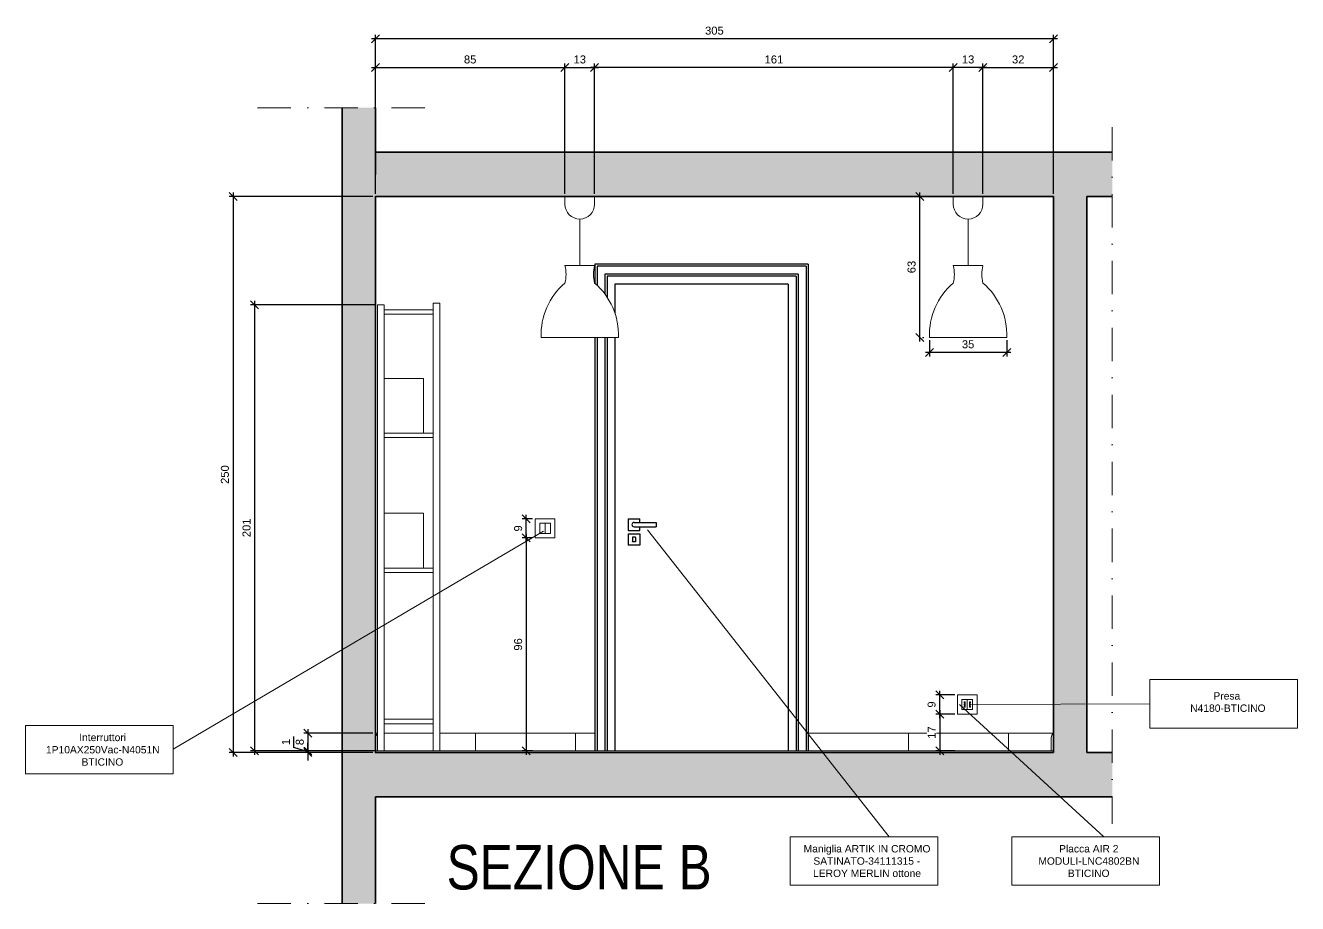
# Model space of a CAD drawing. Header units: millimetres. Extents: x 1232 to 3760, y 1413 to 4733.
# Drawn here: x 2501 to 3073, y 4338 to 4733 of the extents above; entities that cross this region are included whole.
import ezdxf

# ---------------------------------------------------------------- set-up
doc = ezdxf.new("R2010")
doc.units = ezdxf.units.MM
doc.linetypes.add('DASHDOT', pattern=[1, 0.5, -0.25, 0, -0.25])
for name, color, linetype, lineweight in [('A-ANNO-DIMS', 3, 'Continuous', 18), ('A-ANNO-SYMB', 3, 'Continuous', 18), ('A-ANNO-TEXT', 3, 'Continuous', 18), ('A-DOOR-FULL', 2, 'Continuous', 25), ('A-FURN', 8, 'Continuous', 18), ('A-SECT C-MCUT', 9, 'Continuous', 20), ('A-SECT-MCUT', 1, 'Continuous', 35), ('A-WALL-STUD', 4, 'Continuous', 18)]:
    doc.layers.add(name, color=color, linetype=linetype, lineweight=lineweight)
doc.layers.add('G-ANNO-TEXT', color=3, linetype='Continuous')
doc.styles.add('ARIAL', font='arial.ttf')
doc.styles.add('E-ROMANS', font='romans.shx', dxfattribs={"width": 0.8})
doc.styles.get("Standard").update_dxf_attribs({"font": 'arial.ttf'})
doc.dimstyles.new('giulia', dxfattribs={"dimtxt": 3.6, "dimasz": 3.6, "dimexe": 1.8, "dimexo": 1.2, "dimgap": 1.8, "dimtad": 1, "dimdec": 0, "dimzin": 1, "dimdsep": 46, "dimtxsty": 'ARIAL', "dimblk": 'OBLIQUE', "dimcen": 1.8, "dimdle": 1.8, "dimclrt": 256, "dimadec": 0, "dimazin": 0, "dimtfac": 1, "dimtdec": 0, "dimtmove": 1, "dimatfit": 3, "dimldrblk": 'OPEN90', "dimfxl": 1, "dimtfill": 1, "dimarcsym": 0})

# ---------------------------------------------------------------- blocks, each defined once
blk = doc.blocks.new('_Oblique')
at = {"color": 0, "linetype": 'ByBlock', "lineweight": -2}
blk.add_line((-0.5, -0.5), (0.5, 0.5), dxfattribs=at)
blk = doc.blocks.new('*D39')
at = {"layer": 'A-ANNO-DIMS', "color": 0, "lineweight": -2, "transparency": 16777216}
for p, q in [((2657.2, 4655.94), (2592.54, 4655.94)), ((2594.34, 4657.74), (2594.34, 4404.14)), ((2657.2, 4405.94), (2592.54, 4405.94))]:
    blk.add_line(p, q, dxfattribs=at)
at = {"layer": 'A-ANNO-DIMS', "color": 0, "lineweight": -2, "transparency": 16777216, "xscale": 3.6, "yscale": 3.6, "zscale": 3.6}
for p, rotation in [((2594.34, 4655.94), 90), ((2594.34, 4405.94), 270)]:
    blk.add_blockref('_Oblique', p, dxfattribs=dict(at, rotation=rotation))
at = {"layer": 'A-ANNO-DIMS', "transparency": 16777216, "insert": (2590.7, 4530.94), "char_height": 3.6, "attachment_point": 5, "rotation": 90, "style": 'ARIAL', "bg_fill": 3, "box_fill_scale": 1.1, "bg_fill_color": 256, "bg_fill_true_color": 13158600, "bg_fill_transparency": 0}
blk.add_mtext('250', dxfattribs=at)
blk = doc.blocks.new('_Open90')
at = {"color": 0, "linetype": 'ByBlock', "lineweight": -2}
for p, q in [((0, 0), (-1, 0)), ((-0.5, 0.5), (0, 0)), ((0, 0), (-0.5, -0.5))]:
    blk.add_line(p, q, dxfattribs=at)
blk = doc.blocks.new('*D40')
at = {"layer": 'A-ANNO-DIMS', "color": 0, "lineweight": -2, "transparency": 16777216}
for p, q in [((2621.73, 4408.18), (2621.73, 4413.11)), ((2628.04, 4406.29), (2621.73, 4408.18)), ((2657.2, 4406.63), (2626.24, 4406.63)), ((2628.04, 4406.63), (2628.04, 4410.23)), ((2628.04, 4406.63), (2628.04, 4405.94)), ((2628.04, 4406.63), (2628.04, 4405.94)), ((2657.2, 4405.94), (2626.24, 4405.94)), ((2628.04, 4405.94), (2628.04, 4402.34))]:
    blk.add_line(p, q, dxfattribs=at)
at = {"layer": 'A-ANNO-DIMS', "color": 0, "lineweight": -2, "transparency": 16777216, "xscale": 3.6, "yscale": 3.6, "zscale": 3.6}
for p, rotation in [((2628.04, 4406.63), 270), ((2628.04, 4405.94), 90)]:
    blk.add_blockref('_Oblique', p, dxfattribs=dict(at, rotation=rotation))
at = {"layer": 'A-ANNO-DIMS', "transparency": 16777216, "insert": (2618.13, 4410.64), "char_height": 3.6, "attachment_point": 5, "rotation": 90, "style": 'ARIAL', "bg_fill": 3, "box_fill_scale": 1.1, "bg_fill_color": 256, "bg_fill_true_color": 13158600, "bg_fill_transparency": 0}
blk.add_mtext('1', dxfattribs=at)
blk = doc.blocks.new('*D41')
at = {"layer": 'A-ANNO-DIMS', "color": 0, "lineweight": -2, "transparency": 16777216}
for p, q in [((2657.2, 4414.64), (2626.24, 4414.64)), ((2628.04, 4416.44), (2628.04, 4404.84)), ((2657.2, 4406.64), (2626.24, 4406.64))]:
    blk.add_line(p, q, dxfattribs=at)
at = {"layer": 'A-ANNO-DIMS', "color": 0, "lineweight": -2, "transparency": 16777216, "xscale": 3.6, "yscale": 3.6, "zscale": 3.6}
for p, rotation in [((2628.04, 4414.64), 90), ((2628.04, 4406.64), 270)]:
    blk.add_blockref('_Oblique', p, dxfattribs=dict(at, rotation=rotation))
at = {"layer": 'A-ANNO-DIMS', "transparency": 16777216, "insert": (2624.4, 4410.64), "char_height": 3.6, "attachment_point": 5, "rotation": 90, "style": 'ARIAL', "bg_fill": 3, "box_fill_scale": 1.1, "bg_fill_color": 256, "bg_fill_true_color": 13158600, "bg_fill_transparency": 0}
blk.add_mtext('8', dxfattribs=at)
blk = doc.blocks.new('*D42')
at = {"layer": 'A-ANNO-DIMS', "color": 0, "lineweight": -2, "transparency": 16777216}
for p, q in [((2912.26, 4425.04), (2912.26, 4404.84)), ((2919.07, 4423.24), (2910.46, 4423.24)), ((2919.07, 4406.64), (2910.46, 4406.64))]:
    blk.add_line(p, q, dxfattribs=at)
at = {"layer": 'A-ANNO-DIMS', "color": 0, "lineweight": -2, "transparency": 16777216, "xscale": 3.6, "yscale": 3.6, "zscale": 3.6}
for p, rotation in [((2912.26, 4423.24), 90), ((2912.26, 4406.64), 270)]:
    blk.add_blockref('_Oblique', p, dxfattribs=dict(at, rotation=rotation))
at = {"layer": 'A-ANNO-DIMS', "transparency": 16777216, "insert": (2908.65, 4414.94), "char_height": 3.6, "attachment_point": 5, "rotation": 90, "style": 'ARIAL', "bg_fill": 3, "box_fill_scale": 1.1, "bg_fill_color": 256, "bg_fill_true_color": 13158600, "bg_fill_transparency": 0}
blk.add_mtext('17', dxfattribs=at)
blk = doc.blocks.new('*D43')
at = {"layer": 'A-ANNO-DIMS', "color": 0, "lineweight": -2, "transparency": 16777216}
for p, q in [((2919.07, 4431.84), (2910.46, 4431.84)), ((2912.26, 4421.44), (2912.26, 4433.64)), ((2919.07, 4423.24), (2910.46, 4423.24))]:
    blk.add_line(p, q, dxfattribs=at)
at = {"layer": 'A-ANNO-DIMS', "color": 0, "lineweight": -2, "transparency": 16777216, "xscale": 3.6, "yscale": 3.6, "zscale": 3.6}
for p, rotation in [((2912.26, 4431.84), 90), ((2912.26, 4423.24), 270)]:
    blk.add_blockref('_Oblique', p, dxfattribs=dict(at, rotation=rotation))
at = {"layer": 'A-ANNO-DIMS', "transparency": 16777216, "insert": (2908.62, 4427.54), "char_height": 3.6, "attachment_point": 5, "rotation": 90, "style": 'ARIAL', "bg_fill": 3, "box_fill_scale": 1.1, "bg_fill_color": 256, "bg_fill_true_color": 13158600, "bg_fill_transparency": 0}
blk.add_mtext('9', dxfattribs=at)
blk = doc.blocks.new('*D46')
at = {"layer": 'A-ANNO-DIMS', "color": 0, "lineweight": -2, "transparency": 16777216}
for p, q in [((2658.2, 4607.34), (2602.28, 4607.34)), ((2604.08, 4609.14), (2604.08, 4404.84)), ((2658.2, 4406.64), (2602.28, 4406.64))]:
    blk.add_line(p, q, dxfattribs=at)
at = {"layer": 'A-ANNO-DIMS', "color": 0, "lineweight": -2, "transparency": 16777216, "xscale": 3.6, "yscale": 3.6, "zscale": 3.6}
for p, rotation in [((2604.08, 4607.34), 90), ((2604.08, 4406.64), 270)]:
    blk.add_blockref('_Oblique', p, dxfattribs=dict(at, rotation=rotation))
at = {"layer": 'A-ANNO-DIMS', "transparency": 16777216, "insert": (2600.44, 4506.99), "char_height": 3.6, "attachment_point": 5, "rotation": 90, "style": 'ARIAL', "bg_fill": 3, "box_fill_scale": 1.1, "bg_fill_color": 256, "bg_fill_true_color": 13158600, "bg_fill_transparency": 0}
blk.add_mtext('201', dxfattribs=at)
blk = doc.blocks.new('*D47')
at = {"layer": 'A-ANNO-DIMS', "color": 0, "lineweight": -2, "transparency": 16777216}
for p, q in [((2965.2, 4726.94), (2656.6, 4726.94)), ((2658.4, 4657.14), (2658.4, 4728.74)), ((2963.4, 4657.14), (2963.4, 4728.74))]:
    blk.add_line(p, q, dxfattribs=at)
at = {"layer": 'A-ANNO-DIMS', "color": 0, "lineweight": -2, "transparency": 16777216, "xscale": 3.6, "yscale": 3.6, "zscale": 3.6, "rotation": 180}
blk.add_blockref('_Oblique', (2658.4, 4726.94), dxfattribs=at)
at = {"layer": 'A-ANNO-DIMS', "color": 0, "lineweight": -2, "transparency": 16777216, "xscale": 3.6, "yscale": 3.6, "zscale": 3.6}
blk.add_blockref('_Oblique', (2963.4, 4726.94), dxfattribs=at)
at = {"layer": 'A-ANNO-DIMS', "transparency": 16777216, "insert": (2810.9, 4730.58), "char_height": 3.6, "attachment_point": 5, "style": 'ARIAL', "bg_fill": 3, "box_fill_scale": 1.1, "bg_fill_color": 256, "bg_fill_true_color": 13158600, "bg_fill_transparency": 0}
blk.add_mtext('305', dxfattribs=at)
blk = doc.blocks.new('*D48')
at = {"layer": 'A-ANNO-DIMS', "color": 0, "lineweight": -2, "transparency": 16777216}
for p, q in [((2658.4, 4657.14), (2658.4, 4715.78)), ((2743.65, 4657.14), (2743.65, 4715.78)), ((2656.6, 4713.98), (2745.45, 4713.98))]:
    blk.add_line(p, q, dxfattribs=at)
at = {"layer": 'A-ANNO-DIMS', "color": 0, "lineweight": -2, "transparency": 16777216, "xscale": 3.6, "yscale": 3.6, "zscale": 3.6, "rotation": 180}
blk.add_blockref('_Oblique', (2658.4, 4713.98), dxfattribs=at)
at = {"layer": 'A-ANNO-DIMS', "color": 0, "lineweight": -2, "transparency": 16777216, "xscale": 3.6, "yscale": 3.6, "zscale": 3.6}
blk.add_blockref('_Oblique', (2743.65, 4713.98), dxfattribs=at)
at = {"layer": 'A-ANNO-DIMS', "transparency": 16777216, "insert": (2701.03, 4717.62), "char_height": 3.6, "attachment_point": 5, "style": 'ARIAL', "bg_fill": 3, "box_fill_scale": 1.1, "bg_fill_color": 256, "bg_fill_true_color": 13158600, "bg_fill_transparency": 0}
blk.add_mtext('85', dxfattribs=at)
blk = doc.blocks.new('*D49')
at = {"layer": 'A-ANNO-DIMS', "color": 0, "lineweight": -2, "transparency": 16777216}
for p, q in [((2743.65, 4657.14), (2743.65, 4715.78)), ((2757.02, 4657.14), (2757.02, 4715.78)), ((2741.85, 4713.98), (2758.82, 4713.98))]:
    blk.add_line(p, q, dxfattribs=at)
at = {"layer": 'A-ANNO-DIMS', "color": 0, "lineweight": -2, "transparency": 16777216, "xscale": 3.6, "yscale": 3.6, "zscale": 3.6, "rotation": 180}
blk.add_blockref('_Oblique', (2743.65, 4713.98), dxfattribs=at)
at = {"layer": 'A-ANNO-DIMS', "color": 0, "lineweight": -2, "transparency": 16777216, "xscale": 3.6, "yscale": 3.6, "zscale": 3.6}
blk.add_blockref('_Oblique', (2757.02, 4713.98), dxfattribs=at)
at = {"layer": 'A-ANNO-DIMS', "transparency": 16777216, "insert": (2750.34, 4717.62), "char_height": 3.6, "attachment_point": 5, "style": 'ARIAL', "bg_fill": 3, "box_fill_scale": 1.1, "bg_fill_color": 256, "bg_fill_true_color": 13158600, "bg_fill_transparency": 0}
blk.add_mtext('13', dxfattribs=at)
blk = doc.blocks.new('*D50')
at = {"layer": 'A-ANNO-DIMS', "color": 0, "lineweight": -2, "transparency": 16777216}
for p, q in [((2757.02, 4657.14), (2757.02, 4715.78)), ((2918.35, 4657.14), (2918.35, 4715.78)), ((2920.15, 4713.98), (2755.22, 4713.98))]:
    blk.add_line(p, q, dxfattribs=at)
at = {"layer": 'A-ANNO-DIMS', "color": 0, "lineweight": -2, "transparency": 16777216, "xscale": 3.6, "yscale": 3.6, "zscale": 3.6, "rotation": 180}
blk.add_blockref('_Oblique', (2757.02, 4713.98), dxfattribs=at)
at = {"layer": 'A-ANNO-DIMS', "color": 0, "lineweight": -2, "transparency": 16777216, "xscale": 3.6, "yscale": 3.6, "zscale": 3.6}
blk.add_blockref('_Oblique', (2918.35, 4713.98), dxfattribs=at)
at = {"layer": 'A-ANNO-DIMS', "transparency": 16777216, "insert": (2837.68, 4717.62), "char_height": 3.6, "attachment_point": 5, "style": 'ARIAL', "bg_fill": 3, "box_fill_scale": 1.1, "bg_fill_color": 256, "bg_fill_true_color": 13158600, "bg_fill_transparency": 0}
blk.add_mtext('161', dxfattribs=at)
blk = doc.blocks.new('*D51')
at = {"layer": 'A-ANNO-DIMS', "color": 0, "lineweight": -2, "transparency": 16777216}
for p, q in [((2918.35, 4657.14), (2918.35, 4715.78)), ((2931.72, 4657.14), (2931.72, 4715.78)), ((2933.52, 4713.98), (2916.55, 4713.98))]:
    blk.add_line(p, q, dxfattribs=at)
at = {"layer": 'A-ANNO-DIMS', "color": 0, "lineweight": -2, "transparency": 16777216, "xscale": 3.6, "yscale": 3.6, "zscale": 3.6, "rotation": 180}
blk.add_blockref('_Oblique', (2918.35, 4713.98), dxfattribs=at)
at = {"layer": 'A-ANNO-DIMS', "color": 0, "lineweight": -2, "transparency": 16777216, "xscale": 3.6, "yscale": 3.6, "zscale": 3.6}
blk.add_blockref('_Oblique', (2931.72, 4713.98), dxfattribs=at)
at = {"layer": 'A-ANNO-DIMS', "transparency": 16777216, "insert": (2925.03, 4717.62), "char_height": 3.6, "attachment_point": 5, "style": 'ARIAL', "bg_fill": 3, "box_fill_scale": 1.1, "bg_fill_color": 256, "bg_fill_true_color": 13158600, "bg_fill_transparency": 0}
blk.add_mtext('13', dxfattribs=at)
blk = doc.blocks.new('*D52')
at = {"layer": 'A-ANNO-DIMS', "color": 0, "lineweight": -2, "transparency": 16777216}
for p, q in [((2931.72, 4657.14), (2931.72, 4715.78)), ((2963.4, 4657.14), (2963.4, 4715.78)), ((2929.92, 4713.98), (2965.2, 4713.98))]:
    blk.add_line(p, q, dxfattribs=at)
at = {"layer": 'A-ANNO-DIMS', "color": 0, "lineweight": -2, "transparency": 16777216, "xscale": 3.6, "yscale": 3.6, "zscale": 3.6, "rotation": 180}
blk.add_blockref('_Oblique', (2931.72, 4713.98), dxfattribs=at)
at = {"layer": 'A-ANNO-DIMS', "color": 0, "lineweight": -2, "transparency": 16777216, "xscale": 3.6, "yscale": 3.6, "zscale": 3.6}
blk.add_blockref('_Oblique', (2963.4, 4713.98), dxfattribs=at)
at = {"layer": 'A-ANNO-DIMS', "transparency": 16777216, "insert": (2947.56, 4717.62), "char_height": 3.6, "attachment_point": 5, "style": 'ARIAL', "bg_fill": 3, "box_fill_scale": 1.1, "bg_fill_color": 256, "bg_fill_true_color": 13158600, "bg_fill_transparency": 0}
blk.add_mtext('32', dxfattribs=at)
blk = doc.blocks.new('*D95')
at = {"layer": 'G-ANNO-TEXT', "color": 0, "lineweight": -2, "transparency": 16777216}
for p, q in [((2903.25, 4590.86), (2903.25, 4657.74)), ((2904.45, 4655.94), (2905.05, 4655.94)), ((2904.45, 4592.66), (2905.05, 4592.66))]:
    blk.add_line(p, q, dxfattribs=at)
at = {"layer": 'G-ANNO-TEXT', "color": 0, "lineweight": -2, "transparency": 16777216, "xscale": 3.6, "yscale": 3.6, "zscale": 3.6}
for p, rotation in [((2903.25, 4655.94), 90), ((2903.25, 4592.66), 270)]:
    blk.add_blockref('_Oblique', p, dxfattribs=dict(at, rotation=rotation))
at = {"layer": 'G-ANNO-TEXT', "transparency": 16777216, "insert": (2899.61, 4624.3), "char_height": 3.6, "attachment_point": 5, "rotation": 90, "style": 'ARIAL', "bg_fill": 3, "box_fill_scale": 1.1, "bg_fill_color": 256, "bg_fill_true_color": 13158600, "bg_fill_transparency": 0}
blk.add_mtext('63', dxfattribs=at)
blk = doc.blocks.new('*D96')
at = {"layer": 'G-ANNO-TEXT', "color": 0, "lineweight": -2, "transparency": 16777216}
for p, q in [((2907.66, 4591.46), (2907.66, 4584.09)), ((2942.4, 4591.46), (2942.4, 4584.09)), ((2944.2, 4585.89), (2905.86, 4585.89))]:
    blk.add_line(p, q, dxfattribs=at)
at = {"layer": 'G-ANNO-TEXT', "color": 0, "lineweight": -2, "transparency": 16777216, "xscale": 3.6, "yscale": 3.6, "zscale": 3.6, "rotation": 180}
blk.add_blockref('_Oblique', (2907.66, 4585.89), dxfattribs=at)
at = {"layer": 'G-ANNO-TEXT', "color": 0, "lineweight": -2, "transparency": 16777216, "xscale": 3.6, "yscale": 3.6, "zscale": 3.6}
blk.add_blockref('_Oblique', (2942.4, 4585.89), dxfattribs=at)
at = {"layer": 'G-ANNO-TEXT', "transparency": 16777216, "insert": (2925.03, 4589.53), "char_height": 3.6, "attachment_point": 5, "style": 'ARIAL', "bg_fill": 3, "box_fill_scale": 1.1, "bg_fill_color": 256, "bg_fill_true_color": 13158600, "bg_fill_transparency": 0}
blk.add_mtext('35', dxfattribs=at)
blk = doc.blocks.new('*D97')
at = {"layer": 'G-ANNO-TEXT', "color": 0, "lineweight": -2, "transparency": 16777216}
for p, q in [((2729.14, 4511.03), (2724.45, 4511.03)), ((2726.25, 4500.63), (2726.25, 4512.83)), ((2729.14, 4502.43), (2724.45, 4502.43))]:
    blk.add_line(p, q, dxfattribs=at)
at = {"layer": 'G-ANNO-TEXT', "color": 0, "lineweight": -2, "transparency": 16777216, "xscale": 3.6, "yscale": 3.6, "zscale": 3.6}
for p, rotation in [((2726.25, 4511.03), 90), ((2726.25, 4502.43), 270)]:
    blk.add_blockref('_Oblique', p, dxfattribs=dict(at, rotation=rotation))
at = {"layer": 'G-ANNO-TEXT', "transparency": 16777216, "insert": (2722.61, 4506.73), "char_height": 3.6, "attachment_point": 5, "rotation": 90, "style": 'ARIAL', "bg_fill": 3, "box_fill_scale": 1.1, "bg_fill_color": 256, "bg_fill_true_color": 13158600, "bg_fill_transparency": 0}
blk.add_mtext('9', dxfattribs=at)
blk = doc.blocks.new('*D98')
at = {"layer": 'G-ANNO-TEXT', "color": 0, "lineweight": -2, "transparency": 16777216}
for p, q in [((2726.25, 4504.23), (2726.25, 4404.84)), ((2729.14, 4502.43), (2724.45, 4502.43)), ((2729.14, 4406.64), (2724.45, 4406.64))]:
    blk.add_line(p, q, dxfattribs=at)
at = {"layer": 'G-ANNO-TEXT', "color": 0, "lineweight": -2, "transparency": 16777216, "xscale": 3.6, "yscale": 3.6, "zscale": 3.6}
for p, rotation in [((2726.25, 4502.43), 90), ((2726.25, 4406.64), 270)]:
    blk.add_blockref('_Oblique', p, dxfattribs=dict(at, rotation=rotation))
at = {"layer": 'G-ANNO-TEXT', "transparency": 16777216, "insert": (2722.61, 4454.54), "char_height": 3.6, "attachment_point": 5, "rotation": 90, "style": 'ARIAL', "bg_fill": 3, "box_fill_scale": 1.1, "bg_fill_color": 256, "bg_fill_true_color": 13158600, "bg_fill_transparency": 0}
blk.add_mtext('96', dxfattribs=at)

msp = doc.modelspace()

# ---------------------------------------------------------------- hatches: boundary and pattern name
at = {"layer": 'A-WALL-STUD'}
h = msp.add_hatch(color=256, dxfattribs=at)
h.dxf.hatch_style = 1
h.paths.add_polyline_path([(2658.4, 4675.94), (2658.4, 4695.94), (2643.4, 4695.94), (2643.4, 4338.01), (2658.4, 4338.01), (2658.4, 4385.94), (2989.87, 4385.94), (2989.87, 4405.94), (2978.4, 4405.94), (2978.4, 4655.94), (2989.87, 4655.94), (2989.87, 4675.94)])
h.paths.add_polyline_path([(2963.4, 4655.94), (2963.4, 4405.94), (2658.4, 4405.94), (2658.4, 4655.94), (2658.4, 4655.94)], flags=16)
h.paths.add_polyline_path([(2918.35, 4655.94), (2931.72, 4655.94), (2931.72, 4652.56, -0.414214), (2925.03, 4645.87), (2925.03, 4624.92), (2931.72, 4624.92, 0.127701), (2931.72, 4617.09, -0.229639), (2942.4, 4592.66), (2907.66, 4592.66, -0.229639), (2918.35, 4617.09, 0.127701), (2918.35, 4624.92), (2925.03, 4624.92), (2925.03, 4645.87, -0.414214), (2918.35, 4652.56)], flags=0)
h.paths.add_polyline_path([(2784.65, 4509.42), (2784.65, 4507.44), (2777.36, 4507.44), (2777.36, 4505.83), (2772.15, 4505.83), (2772.15, 4511.03), (2777.36, 4511.03), (2777.36, 4509.42)], flags=0)
h.paths.add_polyline_path([(2777.36, 4504.34), (2777.36, 4499.13), (2772.15, 4499.13), (2772.15, 4504.34)], flags=0)
h.paths.add_polyline_path([(2684.44, 4414.64), (2662.4, 4414.64), (2662.4, 4603.04), (2684.44, 4603.04)], flags=0)
h.paths.add_polyline_path([(2739.14, 4511.03), (2739.14, 4502.43), (2730.34, 4502.43), (2730.34, 4511.03)], flags=0)
h.paths.add_polyline_path([(2737.14, 4509.03), (2737.14, 4504.43), (2732.34, 4504.43), (2732.34, 4509.03), (2734.74, 4509.03)], flags=0)
h.paths.add_polyline_path([(2920.27, 4431.84), (2929.07, 4431.84), (2929.07, 4423.24), (2920.27, 4423.24)], flags=0)
h.paths.add_polyline_path([(2922.27, 4429.84), (2924.67, 4429.84), (2927.07, 4429.84), (2927.07, 4425.24), (2922.27, 4425.24)], flags=0)
h.paths.add_polyline_path([(2923.73, 4427.54, -1), (2923.25, 4427.54, -1)], flags=0)
edge = h.paths.add_edge_path(flags=0)
edge.add_line((2923.65, 4428.3), (2923.65, 4428.07))
edge.add_spline(control_points=[(2923.65, 4428.07), (2923.65, 4427.97), (2923.33, 4427.97), (2923.33, 4428.07)], knot_values=[0, 0, 0, 0, 0.4, 0.4, 0.4, 0.4], degree=3, periodic=0)
edge.add_line((2923.33, 4428.07), (2923.33, 4428.3))
edge.add_arc((2923.49, 4428.48), 0.241, -48.1897, 228.1897, ccw=False)
edge = h.paths.add_edge_path(flags=0)
edge.add_spline(control_points=[(2925.69, 4427), (2925.69, 4427.1), (2926.02, 4427.1), (2926.02, 4427)], knot_values=[0, 0, 0, 0, 0.4, 0.4, 0.4, 0.4], degree=3, periodic=0)
edge.add_line((2926.02, 4427), (2926.02, 4426.77))
edge.add_arc((2925.86, 4426.59), 0.241, -228.1897, 48.1897, ccw=False)
edge.add_line((2925.69, 4426.77), (2925.69, 4427))
h.paths.add_polyline_path([(2726.36, 4450.85), (2726.36, 4458.25), (2718.94, 4458.25), (2718.94, 4450.85)], flags=8)
h.paths.add_polyline_path([(2912.43, 4411.08), (2912.43, 4418.48), (2905.01, 4418.48), (2905.01, 4411.08)], flags=8)
h.paths.add_polyline_path([(2903.35, 4620.62), (2903.35, 4628.02), (2895.93, 4628.02), (2895.93, 4620.62)], flags=8)

# ---------------------------------------------------------------- linework, layer by layer
at = {"layer": 'A-ANNO-SYMB', "color": 3}
for p, q in [((2889.53, 4368.07), (2780.81, 4506.14)), ((3006.78, 4427.84), (2926.55, 4427.54))]:
    msp.add_line(p, q, dxfattribs=at)
at = {"layer": 'A-ANNO-SYMB', "color": 6}
for points in [[(3006.78, 4416.95), (3073.23, 4416.95), (3073.23, 4438.73), (3006.78, 4438.73)], [(2500.97, 4396.35), (2567.42, 4396.35), (2567.42, 4418.13), (2500.97, 4418.13)], [(2844.93, 4346.29), (2911.39, 4346.29), (2911.39, 4368.07), (2844.93, 4368.07)], [(2944.66, 4346.29), (3011.11, 4346.29), (3011.11, 4368.07), (2944.66, 4368.07)]]:
    msp.add_lwpolyline(points, close=True, dxfattribs=at)
at = {"layer": 'A-DOOR-FULL', "color": 2}
for p, q in [((2853.15, 4625.64), (2757.15, 4625.64)), ((2757.15, 4625.64), (2757.15, 4616.98)), ((2758.15, 4624.64), (2758.15, 4616.07)), ((2852.15, 4624.64), (2758.15, 4624.64)), ((2852.15, 4624.64), (2852.15, 4406.64)), ((2853.15, 4625.64), (2853.15, 4406.64)), ((2761.65, 4621.14), (2761.65, 4612.15)), ((2848.65, 4621.14), (2761.65, 4621.14)), ((2762.65, 4620.14), (2762.65, 4610.73)), ((2847.65, 4620.14), (2762.65, 4620.14)), ((2847.65, 4620.14), (2847.65, 4406.64)), ((2848.65, 4621.14), (2848.65, 4406.64)), ((2844.15, 4616.64), (2766.15, 4616.64)), ((2766.15, 4616.64), (2766.15, 4603.55)), ((2844.15, 4616.64), (2844.15, 4406.64)), ((2757.15, 4592.66), (2757.15, 4406.64)), ((2758.15, 4592.66), (2758.15, 4406.64)), ((2761.65, 4592.66), (2761.65, 4406.64)), ((2762.65, 4592.66), (2762.65, 4406.64)), ((2766.15, 4592.66), (2766.15, 4406.64))]:
    msp.add_line(p, q, dxfattribs=at)
at = {"layer": 'A-DOOR-FULL'}
for points in [[(2772.15, 4511.03), (2777.36, 4511.03)], [(2772.15, 4511.03), (2772.15, 4505.83), (2777.36, 4505.83), (2777.36, 4507.44)], [(2777.36, 4509.42), (2777.36, 4511.03)], [(2772.15, 4504.34), (2777.36, 4504.34), (2777.36, 4499.13), (2772.15, 4499.13)], [(2772.15, 4504.34), (2772.15, 4499.13)], [(2774.75, 4509.42), (2784.65, 4509.42)], [(2774.75, 4507.44), (2784.65, 4507.44)], [(2784.65, 4509.42), (2784.65, 4507.44)], [(2774.06, 4502.63), (2774.06, 4500.84)], [(2775.25, 4502.83), (2774.26, 4502.83)], [(2775.25, 4500.64), (2774.26, 4500.64)], [(2775.45, 4502.63), (2775.45, 4500.84)]]:
    msp.add_lwpolyline(points, dxfattribs=at)
msp.add_arc((2774.75, 4508.43), 0.992, 90, 270, dxfattribs=at)
for points in [[(2774.26, 4502.83), (2774.17, 4502.83), (2774.06, 4502.72), (2774.06, 4502.63)], [(2774.26, 4500.64), (2774.17, 4500.64), (2774.06, 4500.75), (2774.06, 4500.84)], [(2775.45, 4502.63), (2775.45, 4502.72), (2775.34, 4502.83), (2775.25, 4502.83)], [(2775.45, 4500.84), (2775.45, 4500.75), (2775.34, 4500.64), (2775.25, 4500.64)]]:
    msp.add_open_spline(points, degree=3, dxfattribs=at)
at = {"layer": 'A-FURN'}
for p, q in [((2662.4, 4607.34), (2659.4, 4607.34)), ((2659.4, 4607.34), (2659.4, 4406.64)), ((2662.4, 4604.34), (2662.4, 4607.34)), ((2684.44, 4605.04), (2684.44, 4608.04)), ((2687.44, 4608.04), (2684.44, 4608.04)), ((2687.44, 4608.04), (2687.44, 4406.64)), ((2662.4, 4605.04), (2662.4, 4406.64)), ((2684.44, 4605.04), (2662.4, 4605.04)), ((2662.4, 4603.04), (2684.44, 4603.04)), ((2684.44, 4406.64), (2684.44, 4605.04)), ((2680, 4574.17), (2662.4, 4574.17)), ((2680, 4549.57), (2680, 4574.17)), ((2684.44, 4549.57), (2662.4, 4549.57)), ((2662.4, 4549.57), (2679.82, 4549.57)), ((2662.4, 4547.58), (2684.44, 4547.58)), ((2680, 4513.52), (2662.4, 4513.52)), ((2680, 4488.92), (2680, 4513.52)), ((2739.14, 4511.03), (2730.34, 4511.03)), ((2730.34, 4511.03), (2730.34, 4502.43)), ((2739.14, 4502.43), (2739.14, 4511.03)), ((2737.14, 4509.03), (2732.34, 4509.03)), ((2732.34, 4509.03), (2732.34, 4504.43)), ((2732.34, 4509.03), (2734.74, 4509.03)), ((2732.34, 4504.43), (2737.14, 4504.43)), ((2734.74, 4509.03), (2734.74, 4504.43)), ((2737.14, 4504.43), (2737.14, 4509.03)), ((2730.34, 4502.43), (2739.14, 4502.43)), ((2684.44, 4488.92), (2662.4, 4488.92)), ((2662.4, 4488.92), (2679.82, 4488.92)), ((2662.4, 4486.92), (2684.44, 4486.92)), ((2929.07, 4431.84), (2920.27, 4431.84)), ((2920.27, 4431.84), (2920.27, 4423.24)), ((2922.27, 4429.84), (2922.27, 4425.24)), ((2927.07, 4429.84), (2922.27, 4429.84)), ((2922.27, 4429.84), (2924.67, 4429.84)), ((2924.67, 4429.84), (2924.67, 4425.24)), ((2927.07, 4425.24), (2927.07, 4429.84)), ((2929.07, 4423.24), (2929.07, 4431.84)), ((2922.27, 4425.24), (2927.07, 4425.24)), ((2923.33, 4428.07), (2923.33, 4428.3)), ((2923.33, 4427), (2923.33, 4426.77)), ((2923.65, 4428.3), (2923.65, 4428.07)), ((2923.65, 4426.77), (2923.65, 4427)), ((2925.69, 4428.3), (2925.69, 4428.07)), ((2925.69, 4426.77), (2925.69, 4427)), ((2926.02, 4428.07), (2926.02, 4428.3)), ((2926.02, 4427), (2926.02, 4426.77)), ((2684.44, 4420.9), (2662.4, 4420.9)), ((2662.4, 4418.9), (2684.44, 4418.9)), ((2920.27, 4423.24), (2929.07, 4423.24)), ((2658.4, 4414.64), (2659.4, 4414.64)), ((2662.4, 4414.64), (2684.44, 4414.64)), ((2687.44, 4414.64), (2703.4, 4414.64)), ((2703.4, 4414.64), (2703.4, 4406.64)), ((2703.4, 4414.64), (2748.4, 4414.64)), ((2748.4, 4414.64), (2748.4, 4406.64)), ((2748.4, 4414.64), (2757.15, 4414.64)), ((2853.15, 4414.64), (2853.15, 4406.64)), ((2853.15, 4414.64), (2898.15, 4414.64)), ((2898.15, 4414.64), (2898.15, 4406.64)), ((2898.15, 4414.64), (2943.15, 4414.64)), ((2943.15, 4414.64), (2943.15, 4406.64)), ((2943.15, 4414.64), (2963.4, 4414.64)), ((2962.4, 4406.64), (2962.4, 4412.64)), ((2686.44, 4406.64), (2683.44, 4406.64)), ((2686.44, 4406.64), (2692.14, 4406.64)), ((2744.74, 4406.64), (2750.44, 4406.64)), ((2750.44, 4406.64), (2756.14, 4406.64)), ((2808.74, 4406.64), (2814.44, 4406.64))]:
    msp.add_line(p, q, dxfattribs=at)
for points in [[(2757.02, 4655.94), (2743.65, 4655.94)], [(2743.65, 4655.94), (2743.65, 4652.56)], [(2757.02, 4655.94), (2757.02, 4652.56)], [(2931.72, 4655.94), (2918.35, 4655.94)], [(2918.35, 4655.94), (2918.35, 4652.56)], [(2931.72, 4655.94), (2931.72, 4652.56)], [(2750.34, 4624.92), (2750.34, 4645.87)], [(2925.03, 4624.92), (2925.03, 4645.87)], [(2743.65, 4624.92), (2750.34, 4624.92)], [(2757.02, 4624.92), (2750.34, 4624.92)], [(2918.35, 4624.92), (2925.03, 4624.92)], [(2931.72, 4624.92), (2925.03, 4624.92)], [(2767.71, 4592.66), (2732.96, 4592.66)], [(2942.4, 4592.66), (2907.66, 4592.66)]]:
    msp.add_lwpolyline(points, dxfattribs=at)
for centre in [(2923.49, 4427.54), (2925.86, 4427.54)]:
    msp.add_circle(centre, 0.241, dxfattribs=at)
for centre, radius, start, end in [((2750.34, 4652.56), 6.68, 180, 0), ((2925.03, 4652.56), 6.68, 180, 0), ((2728.57, 4621), 15.58, 345.4453, 14.5547), ((2772.1, 4621), 15.58, 165.4453, 194.5547), ((2903.27, 4621), 15.58, 345.4453, 14.5547), ((2946.8, 4621), 15.58, 165.4453, 194.5547), ((2763.5, 4593.85), 30.56, 130.5068, 182.2392), ((2737.17, 4593.85), 30.56, 357.7608, 49.4932), ((2938.2, 4593.85), 30.56, 130.5068, 182.2392), ((2911.87, 4593.85), 30.56, 357.7608, 49.4932), ((2923.49, 4428.48), 0.241, 311.8103, 228.1897), ((2923.49, 4426.59), 0.241, 131.8103, 48.1897), ((2925.86, 4428.48), 0.241, 311.8103, 228.1897), ((2925.86, 4426.59), 0.241, 131.8103, 48.1897), ((2656.06, 4412.22), 3.37, 7.1671, 45.9607), ((2965.74, 4412.22), 3.37, 134.0361, 172.8338)]:
    msp.add_arc(centre, radius, start, end, dxfattribs=at)
for points in [[(2923.33, 4428.07), (2923.33, 4427.97), (2923.65, 4427.97), (2923.65, 4428.07)], [(2923.33, 4427), (2923.33, 4427.1), (2923.65, 4427.1), (2923.65, 4427)], [(2926.02, 4428.07), (2926.02, 4427.97), (2925.69, 4427.97), (2925.69, 4428.07)], [(2926.02, 4427), (2926.02, 4427.1), (2925.69, 4427.1), (2925.69, 4427)]]:
    msp.add_open_spline(points, degree=3, dxfattribs=at)
at = {"layer": 'A-SECT C-MCUT', "linetype": 'DASHDOT', "ltscale": 30}
for p, q in [((2989.87, 4687.22), (2989.87, 4373.86)), ((2605.43, 4338.01), (2685.56, 4338.01))]:
    msp.add_line(p, q, dxfattribs=at)
at = {"layer": 'A-SECT-MCUT'}
for p, q in [((2643.4, 4695.94), (2643.4, 4338.01)), ((2963.4, 4655.94), (2658.4, 4655.94)), ((2658.4, 4405.94), (2658.4, 4655.94)), ((2989.87, 4655.94), (2978.4, 4655.94)), ((2978.4, 4405.94), (2978.4, 4655.94)), ((2963.4, 4405.94), (2658.4, 4405.94)), ((2989.87, 4405.94), (2978.4, 4405.94)), ((2658.4, 4385.94), (2989.87, 4385.94)), ((2658.4, 4385.94), (2658.4, 4338.01))]:
    msp.add_line(p, q, dxfattribs=at)
at = {"layer": 'A-SECT-MCUT', "color": 2}
for p, q in [((2658.4, 4695.94), (2658.4, 4665.94)), ((2989.87, 4655.94), (2978.4, 4655.94))]:
    msp.add_line(p, q, dxfattribs=at)
at = {"layer": 'A-SECT-MCUT'}
msp.add_lwpolyline([(2963.4, 4655.94), (2963.4, 4405.94)], dxfattribs=at)
at = {"layer": 'A-WALL-STUD'}
msp.add_line((2963.4, 4406.64), (2658.4, 4406.64), dxfattribs=at)

# ---------------------------------------------------------------- texts
at = {"layer": 'A-ANNO-SYMB', "color": 3, "char_height": 3.3105, "attachment_point": 1}
for s, insert in [('\\pi25.35742;{\\C256;Presa\\P\\pi13.62063; N4180-BTICINO}', (3010.02, 4433.06)), ('\\pi20.95627;{\\C256;Interruttori\\P\\pi5.98126;1P10AX250Vac-N4051N\\P\\pi22.01647;BTICINO}', (2504.21, 4414.37)), ('\\pi2.8729;{\\C256;Maniglia ARTIK IN CROMO \\P\\pi7.2639;SATINATO-34111315 - \\P\\pi7.0968;LEROY MERLIN ottone}', (2848.17, 4364.31)), ('\\pi18.05566;{\\C256;Placca AIR 2 \\P\\pi8.73735;MODULI-LNC4802BN\\P\\pi22.01647;BTICINO}', (2947.89, 4364.31))]:
    msp.add_mtext_dynamic_manual_height_columns(s, width=62.2428, gutter_width=1, heights=[0], dxfattribs=dict(at, insert=insert))
at = {"layer": 'A-ANNO-TEXT', "insert": (2809.65, 4364.34), "char_height": 20, "attachment_point": 3, "style": 'E-ROMANS'}
msp.add_mtext_dynamic_manual_height_columns('{\\fArial|b0|i0|c0|p34;SEZIONE B}', width=131.3393, gutter_width=9, heights=[0], dxfattribs=at)

# ---------------------------------------------------------------- next in the draw order: dimensions: what is measured, and where the dimension line sits
at = {"layer": 'A-ANNO-DIMS'}
for base, p1, p2, picture, middle in [((2594.34, 4405.94), (2658.4, 4655.94), (2658.4, 4405.94), '*D39', (2590.7, 4530.94)), ((2912.26, 4406.64), (2920.27, 4423.24), (2920.27, 4406.64), '*D42', (2908.65, 4414.94))]:
    dim = msp.add_linear_dim(base=base, p1=p1, p2=p2, angle=90, dimstyle='giulia', dxfattribs=at)
    dim.commit()
    dim.dimension.update_dxf_attribs({"geometry": picture, "text_midpoint": middle})
at = {"layer": 'G-ANNO-TEXT'}
dim = msp.add_linear_dim(base=(2726.25, 4511.03), p1=(2730.34, 4502.43), p2=(2730.34, 4511.03), angle=90, dimstyle='giulia', dxfattribs=at)
dim.commit()
dim.dimension.update_dxf_attribs({"geometry": '*D97', "text_midpoint": (2722.61, 4506.73)})

# ---------------------------------------------------------------- next in the draw order: dimensions: what is measured, and where the dimension line sits
at = {"layer": 'A-ANNO-DIMS'}
dim = msp.add_linear_dim(base=(2658.4, 4726.94), p1=(2963.4, 4655.94), p2=(2658.4, 4655.94), dimstyle='giulia', dxfattribs=at)
dim.commit()
dim.dimension.update_dxf_attribs({"geometry": '*D47', "text_midpoint": (2810.9, 4730.58)})
for base, p1, p2, picture, middle in [((2912.26, 4431.84), (2920.27, 4423.24), (2920.27, 4431.84), '*D43', (2908.62, 4427.54)), ((2628.04, 4405.94), (2658.4, 4406.63), (2658.4, 4405.94), '*D40', (2618.13, 4409.98))]:
    dim = msp.add_linear_dim(base=base, p1=p1, p2=p2, angle=90, dimstyle='giulia', dxfattribs=at)
    dim.commit()
    dim.dimension.update_dxf_attribs({"geometry": picture, "text_midpoint": middle})
at = {"layer": 'G-ANNO-TEXT'}
dim = msp.add_linear_dim(base=(2726.25, 4406.64), p1=(2730.34, 4502.43), p2=(2730.34, 4406.64), angle=90, dimstyle='giulia', dxfattribs=at)
dim.commit()
dim.dimension.update_dxf_attribs({"geometry": '*D98', "text_midpoint": (2722.61, 4454.54)})

# ---------------------------------------------------------------- next in the draw order: linework, layer by layer
at = {"layer": 'A-ANNO-SYMB', "color": 3}
msp.add_line((2986.1, 4368.07), (2921.17, 4427.54), dxfattribs=at)

# ---------------------------------------------------------------- next in the draw order: dimensions: what is measured, and where the dimension line sits
at = {"layer": 'A-ANNO-DIMS'}
dim = msp.add_linear_dim(base=(2743.65, 4713.98), p1=(2658.4, 4655.94), p2=(2743.65, 4655.94), dimstyle='giulia', dxfattribs=at)
dim.commit()
dim.dimension.update_dxf_attribs({"geometry": '*D48', "text_midpoint": (2701.03, 4717.62)})
dim = msp.add_linear_dim(base=(2628.04, 4406.64), p1=(2658.4, 4414.64), p2=(2658.4, 4406.64), angle=90, dimstyle='giulia', dxfattribs=at)
dim.commit()
dim.dimension.update_dxf_attribs({"geometry": '*D41', "text_midpoint": (2624.4, 4410.64)})

# ---------------------------------------------------------------- next in the draw order: linework, layer by layer
at = {"layer": 'A-SECT C-MCUT', "linetype": 'DASHDOT', "ltscale": 30}
msp.add_line((2605.43, 4695.94), (2685.56, 4695.94), dxfattribs=at)
at = {"layer": 'A-SECT-MCUT'}
msp.add_line((2658.4, 4675.94), (2658.4, 4695.94), dxfattribs=at)

# ---------------------------------------------------------------- next in the draw order: dimensions: what is measured, and where the dimension line sits
at = {"layer": 'A-ANNO-DIMS'}
dim = msp.add_linear_dim(base=(2757.02, 4713.98), p1=(2743.65, 4655.94), p2=(2757.02, 4655.94), dimstyle='giulia', dxfattribs=at)
dim.commit()
dim.dimension.update_dxf_attribs({"geometry": '*D49', "text_midpoint": (2750.34, 4717.62)})
dim = msp.add_linear_dim(base=(2604.08, 4406.64), p1=(2659.4, 4607.34), p2=(2659.4, 4406.64), angle=90, dimstyle='giulia', dxfattribs=at)
dim.commit()
dim.dimension.update_dxf_attribs({"geometry": '*D46', "text_midpoint": (2600.44, 4506.99)})

# ---------------------------------------------------------------- next in the draw order: linework, layer by layer
at = {"layer": 'A-ANNO-SYMB', "color": 3}
msp.add_line((2567.42, 4407.4), (2733.96, 4505.52), dxfattribs=at)

# ---------------------------------------------------------------- next in the draw order: dimensions: what is measured, and where the dimension line sits
at = {"layer": 'A-ANNO-DIMS'}
dim = msp.add_linear_dim(base=(2757.02, 4713.98), p1=(2918.35, 4655.94), p2=(2757.02, 4655.94), dimstyle='giulia', dxfattribs=at)
dim.commit()
dim.dimension.update_dxf_attribs({"geometry": '*D50', "text_midpoint": (2837.68, 4717.62)})

# ---------------------------------------------------------------- next in the draw order: dimensions: what is measured, and where the dimension line sits
dim = msp.add_linear_dim(base=(2918.35, 4713.98), p1=(2931.72, 4655.94), p2=(2918.35, 4655.94), dimstyle='giulia', dxfattribs=at)
dim.commit()
dim.dimension.update_dxf_attribs({"geometry": '*D51', "text_midpoint": (2925.03, 4717.62)})
at = {"layer": 'G-ANNO-TEXT'}
dim = msp.add_linear_dim(base=(2903.25, 4655.94), p1=(2903.25, 4592.66), p2=(2903.25, 4655.94), angle=90, dimstyle='giulia', dxfattribs=at)
dim.commit()
dim.dimension.update_dxf_attribs({"geometry": '*D95', "text_midpoint": (2899.61, 4624.3)})

# ---------------------------------------------------------------- next in the draw order: dimensions: what is measured, and where the dimension line sits
at = {"layer": 'A-ANNO-DIMS'}
dim = msp.add_linear_dim(base=(2963.4, 4713.98), p1=(2931.72, 4655.94), p2=(2963.4, 4655.94), dimstyle='giulia', dxfattribs=at)
dim.commit()
dim.dimension.update_dxf_attribs({"geometry": '*D52', "text_midpoint": (2947.56, 4717.62)})
at = {"layer": 'G-ANNO-TEXT'}
dim = msp.add_linear_dim(base=(2907.66, 4585.89), p1=(2942.4, 4592.66), p2=(2907.66, 4592.66), dimstyle='giulia', dxfattribs=at)
dim.commit()
dim.dimension.update_dxf_attribs({"geometry": '*D96', "text_midpoint": (2925.03, 4589.53)})

# ---------------------------------------------------------------- next in the draw order: linework, layer by layer
at = {"layer": 'A-SECT-MCUT'}
msp.add_line((2658.4, 4675.94), (2989.87, 4675.94), dxfattribs=at)
msp.add_lwpolyline([(2963.4, 4405.94), (2963.4, 4655.94), (2658.4, 4655.94), (2658.4, 4405.94), (2963.4, 4405.94)], dxfattribs=at)

doc.saveas('drawing.dxf')
